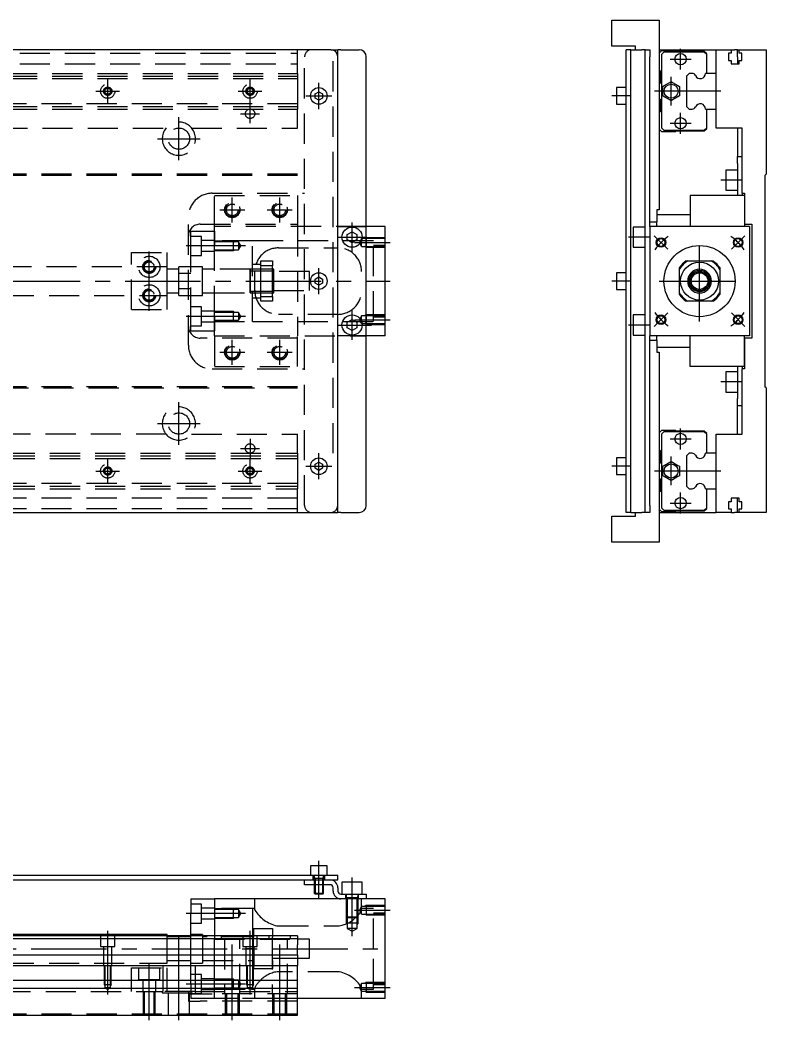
# Model space of a CAD drawing. Extents: x -94 to 657, y -24 to 421.
# Drawn here: x 343 to 657.5, y -2 to 419.3 of the extents above; entities that cross this region are included whole.
import ezdxf

# ---------------------------------------------------------------- set-up
doc = ezdxf.new("R2010")
doc.units = 0
doc.linetypes.add('CENTER', pattern=[50.8, 31.75, -6.35, 6.35, -6.35])
doc.linetypes.add('DASHED', pattern=[19.05, 12.7, -6.35])
doc.layers.get('0').update_dxf_attribs({"linetype": 'CONTINUOUS'})
doc.layers.add('CENTER', color=1, linetype='CENTER')

msp = doc.modelspace()

# ---------------------------------------------------------------- linework, layer by layer
at = {"color": 7, "linetype": 'CONTINUOUS'}
for p, q in [((592.48, 408.29), (592.48, 419.29)), ((592.48, 419.29), (612.48, 419.29)), ((612.48, 419.29), (612.48, 339.29)), ((474, 406.79), (-14, 406.79)), ((474, 406.79), (477, 406.79)), ((478.33, 406.79), (477, 406.79)), ((477, 403.79), (477, 406.79)), ((478.33, 406.79), (486, 406.79)), ((602.48, 408.29), (592.48, 408.29)), ((598.48, 403.79), (598.48, 406.79)), ((600.48, 406.79), (598.48, 406.79)), ((598.48, 214.79), (598.48, 405.79)), ((600.48, 406.79), (603.81, 406.79)), ((600.48, 403.79), (600.48, 406.79)), ((602.48, 406.79), (602.48, 408.29)), ((603.81, 406.79), (605.15, 406.79)), ((606.48, 406.79), (605.15, 406.79)), ((606.48, 406.79), (608.48, 406.79)), ((606.48, 403.79), (606.48, 406.79)), ((608.48, 406.79), (608.48, 403.79)), ((612.48, 406.79), (636.48, 406.79)), ((613.47, 406.29), (612.48, 405.3)), ((619.48, 406.29), (613.47, 406.29)), ((614.47, 405.74), (613.48, 404.75)), ((613.48, 404.75), (613.48, 373.83)), ((631.48, 405.74), (614.47, 405.74)), ((619.48, 406.04), (619.48, 406.29)), ((631.48, 406.04), (619.48, 406.04)), ((632.48, 405.05), (631.48, 406.04)), ((632.48, 404.75), (631.48, 405.74)), ((632.48, 404.75), (632.48, 405.05)), ((632.48, 396.79), (632.48, 404.75)), ((636.48, 396.79), (636.48, 406.79)), ((636.48, 406.79), (642.78, 406.79)), ((641.63, 405.29), (641.63, 402.29)), ((642.78, 405.29), (641.63, 405.29)), ((642.78, 406.79), (644.15, 406.79)), ((642.78, 406.79), (642.78, 405.29)), ((645.48, 406.79), (644.15, 406.79)), ((645.48, 403.79), (645.48, 406.79)), ((645.48, 406.79), (646.18, 406.79)), ((646.18, 406.79), (657.48, 406.79)), ((646.18, 405.29), (646.18, 406.79)), ((647.33, 405.29), (646.18, 405.29)), ((647.33, 402.29), (647.33, 405.29)), ((657.48, 406.79), (657.48, 354.29)), ((477, 214.79), (477, 403.79)), ((489, 214.79), (489, 403.79)), ((600.48, 214.79), (600.48, 403.79)), ((606.48, 214.79), (606.48, 403.79)), ((608.48, 332.29), (608.48, 403.79)), ((641.63, 402.29), (642.78, 402.29)), ((642.78, 402.29), (642.78, 400.79)), ((642.78, 400.79), (646.18, 400.79)), ((645.48, 403.79), (645.48, 400.79)), ((646.18, 402.29), (647.33, 402.29)), ((646.18, 400.79), (646.18, 402.29)), ((612.48, 398.29), (612.98, 397.79)), ((612.98, 397.79), (612.98, 392.79)), ((625.1, 396.79), (623.98, 395.67)), ((626.39, 396.79), (625.1, 396.79)), ((636.48, 396.79), (631.97, 396.79)), ((636.48, 381.79), (636.48, 396.79)), ((636.48, 381.79), (636.48, 396.79)), ((612.98, 392.79), (612.48, 392.29)), ((614.58, 391.65), (616.89, 392.99)), ((616.89, 392.99), (617.48, 393.33)), ((617.48, 393.33), (618.07, 392.99)), ((618.07, 392.99), (620.38, 391.65)), ((623.98, 395.67), (623.98, 382.92)), ((467.5, 388.16), (469, 389.03)), ((467.5, 386.43), (467.5, 388.16)), ((469, 389.03), (470.5, 388.16)), ((470.5, 388.16), (470.5, 386.43)), ((598.48, 390.79), (594.48, 390.79)), ((594.48, 390.79), (594.48, 387.29)), ((613.98, 391.31), (614.58, 391.65)), ((613.98, 390.63), (613.98, 391.31)), ((613.98, 387.96), (613.98, 390.63)), ((613.98, 387.28), (613.98, 387.96)), ((620.38, 391.65), (620.97, 391.31)), ((620.97, 391.31), (620.97, 390.63)), ((620.97, 390.63), (620.97, 387.96)), ((620.97, 387.96), (620.97, 387.28)), ((469, 385.56), (467.5, 386.43)), ((470.5, 386.43), (469, 385.56)), ((594.48, 387.29), (594.48, 383.79)), ((594.48, 383.79), (598.48, 383.79)), ((612.48, 386.29), (612.98, 385.79)), ((612.98, 385.79), (612.98, 380.79)), ((614.58, 386.93), (613.98, 387.28)), ((616.89, 385.6), (614.58, 386.93)), ((617.48, 385.26), (616.89, 385.6)), ((618.07, 385.6), (617.48, 385.26)), ((620.38, 386.93), (618.07, 385.6)), ((620.97, 387.28), (620.38, 386.93)), ((612.98, 380.79), (612.48, 380.29)), ((623.98, 382.92), (625.1, 381.79)), ((625.1, 381.79), (626.39, 381.79)), ((631.97, 381.79), (636.48, 381.79)), ((632.48, 373.84), (632.48, 381.79)), ((636.48, 373.79), (636.48, 381.79)), ((612.48, 373.28), (613.47, 372.29)), ((613.47, 372.29), (619.48, 372.29)), ((613.48, 373.83), (614.47, 372.84)), ((614.47, 372.84), (631.48, 372.84)), ((619.48, 372.54), (631.48, 372.54)), ((619.48, 372.29), (619.48, 372.54)), ((631.48, 372.84), (632.48, 373.84)), ((631.48, 372.54), (632.48, 373.54)), ((632.48, 373.54), (632.48, 373.84)), ((647.48, 373.79), (636.48, 373.79)), ((645.48, 373.79), (645.48, 361.79)), ((647.48, 346.29), (647.48, 373.79)), ((645.48, 358.79), (645.48, 361.79)), ((645.48, 361.79), (647.48, 361.79)), ((645.48, 358.79), (645.48, 345.29)), ((645.48, 356.04), (640.48, 356.04)), ((640.48, 356.04), (640.48, 351.79)), ((656.98, 353.79), (657.48, 354.29)), ((640.48, 351.79), (640.48, 347.54)), ((656.98, 353.79), (656.98, 264.79)), ((640.48, 347.54), (645.48, 347.54)), ((647.48, 346.29), (647.48, 345.29)), ((647.48, 346.29), (648.48, 346.29)), ((648.48, 346.29), (648.48, 345.29)), ((625.48, 345.29), (625.48, 332.29)), ((648.48, 345.29), (625.48, 345.29)), ((648.48, 345.29), (648.48, 333.29)), ((648.48, 345.29), (648.48, 333.29)), ((611.48, 339.29), (611.48, 334.29)), ((612.48, 339.29), (611.48, 339.29)), ((611.48, 337.29), (625.48, 337.29)), ((608.48, 334.29), (611.48, 334.29)), ((611.48, 332.29), (611.48, 334.29)), ((648.48, 333.29), (651.48, 333.29)), ((648.48, 333.29), (648.48, 332.29)), ((651.48, 333.29), (651.48, 285.29)), ((481, 328.95), (483, 330.1)), ((481, 326.64), (481, 328.95)), ((483, 330.1), (485, 328.95)), ((485, 328.95), (485, 326.64)), ((497, 332.29), (489, 332.29)), ((497, 286.29), (497, 332.29)), ((606.48, 332.04), (601.48, 332.04)), ((601.48, 332.04), (601.48, 327.79)), ((650.48, 332.29), (608.48, 332.29)), ((608.48, 332.29), (608.48, 286.29)), ((650.48, 332.29), (650.48, 286.29)), ((483, 325.48), (481, 326.64)), ((485, 326.64), (483, 325.48)), ((601.48, 327.79), (601.48, 323.54)), ((601.48, 323.54), (606.48, 323.54)), ((623.81, 317.79), (624.57, 317.79)), ((624.57, 317.79), (634.39, 317.79)), ((634.39, 317.79), (635.15, 317.79)), ((598.48, 312.79), (594.48, 312.79)), ((594.48, 312.79), (594.48, 309.29)), ((620.98, 314.21), (620.98, 314.96)), ((620.98, 304.38), (620.98, 314.21)), ((637.98, 314.96), (637.98, 314.21)), ((637.98, 314.21), (637.98, 304.38)), ((467.5, 310.16), (469, 311.03)), ((467.5, 308.43), (467.5, 310.16)), ((469, 307.56), (467.5, 308.43)), ((469, 311.03), (470.5, 310.16)), ((470.5, 308.43), (469, 307.56)), ((470.5, 310.16), (470.5, 308.43)), ((594.48, 309.29), (594.48, 305.79)), ((594.48, 305.79), (598.48, 305.79)), ((620.98, 303.62), (620.98, 304.38)), ((637.98, 304.38), (637.98, 303.62)), ((624.57, 300.79), (623.81, 300.79)), ((634.39, 300.79), (624.57, 300.79)), ((635.15, 300.79), (634.39, 300.79)), ((606.48, 295.04), (601.48, 295.04)), ((601.48, 295.04), (601.48, 290.79)), ((481, 291.95), (483, 293.1)), ((481, 289.64), (481, 291.95)), ((483, 293.1), (485, 291.95)), ((485, 291.95), (485, 289.64)), ((601.48, 290.79), (601.48, 286.54)), ((483, 288.48), (481, 289.64)), ((485, 289.64), (483, 288.48)), ((601.48, 286.54), (606.48, 286.54)), ((497, 286.29), (489, 286.29)), ((608.48, 214.79), (608.48, 286.29)), ((650.48, 286.29), (608.48, 286.29)), ((611.48, 284.29), (608.48, 284.29)), ((611.48, 284.29), (611.48, 286.29)), ((611.48, 284.29), (611.48, 279.29)), ((625.48, 273.29), (625.48, 286.29)), ((648.48, 285.29), (648.48, 286.29)), ((648.48, 285.29), (648.48, 273.29)), ((648.48, 273.29), (648.48, 285.29)), ((651.48, 285.29), (648.48, 285.29)), ((625.48, 281.29), (611.48, 281.29)), ((611.48, 279.29), (612.48, 279.29)), ((612.48, 279.29), (612.48, 199.29)), ((648.48, 273.29), (625.48, 273.29)), ((645.48, 271.04), (640.48, 271.04)), ((640.48, 271.04), (640.48, 266.79)), ((645.48, 273.29), (645.48, 259.79)), ((647.48, 273.29), (647.48, 272.29)), ((647.48, 244.79), (647.48, 272.29)), ((648.48, 272.29), (647.48, 272.29)), ((648.48, 273.29), (648.48, 272.29)), ((640.48, 266.79), (640.48, 262.54)), ((640.48, 262.54), (645.48, 262.54)), ((657.48, 264.29), (656.98, 264.79)), ((657.48, 264.29), (657.48, 211.79)), ((645.48, 256.79), (645.48, 259.79)), ((645.48, 244.79), (645.48, 256.79)), ((647.48, 256.79), (645.48, 256.79)), ((613.47, 246.29), (612.48, 245.3)), ((619.48, 246.29), (613.47, 246.29)), ((614.47, 245.74), (613.48, 244.75)), ((613.48, 244.75), (613.48, 213.83)), ((631.48, 245.74), (614.47, 245.74)), ((619.48, 246.04), (619.48, 246.29)), ((631.48, 246.04), (619.48, 246.04)), ((632.48, 245.05), (631.48, 246.04)), ((632.48, 244.75), (631.48, 245.74)), ((632.48, 244.75), (632.48, 245.05)), ((632.48, 236.79), (632.48, 244.75)), ((636.48, 236.79), (636.48, 244.79)), ((636.48, 244.79), (647.48, 244.79)), ((612.48, 238.29), (612.98, 237.79)), ((612.98, 237.79), (612.98, 232.79)), ((625.1, 236.79), (623.98, 235.67)), ((626.39, 236.79), (625.1, 236.79)), ((636.48, 236.79), (631.97, 236.79)), ((636.48, 221.79), (636.48, 236.79)), ((636.48, 221.79), (636.48, 236.79)), ((467.5, 232.16), (469, 233.03)), ((467.5, 230.43), (467.5, 232.16)), ((469, 233.03), (470.5, 232.16)), ((470.5, 232.16), (470.5, 230.43)), ((598.48, 234.79), (594.48, 234.79)), ((594.48, 234.79), (594.48, 231.29)), ((612.98, 232.79), (612.48, 232.29)), ((614.58, 231.65), (616.89, 232.99)), ((616.89, 232.99), (617.48, 233.33)), ((617.48, 233.33), (618.07, 232.99)), ((618.07, 232.99), (620.38, 231.65)), ((623.98, 235.67), (623.98, 222.92)), ((469, 229.56), (467.5, 230.43)), ((470.5, 230.43), (469, 229.56)), ((594.48, 231.29), (594.48, 227.79)), ((594.48, 227.79), (598.48, 227.79)), ((613.98, 231.31), (614.58, 231.65)), ((613.98, 230.63), (613.98, 231.31)), ((613.98, 227.96), (613.98, 230.63)), ((613.98, 227.28), (613.98, 227.96)), ((620.38, 231.65), (620.97, 231.31)), ((620.97, 231.31), (620.97, 230.63)), ((620.97, 230.63), (620.97, 227.96)), ((620.97, 227.96), (620.97, 227.28)), ((612.48, 226.29), (612.98, 225.79)), ((612.98, 225.79), (612.98, 220.79)), ((614.58, 226.93), (613.98, 227.28)), ((616.89, 225.6), (614.58, 226.93)), ((617.48, 225.26), (616.89, 225.6)), ((618.07, 225.6), (617.48, 225.26)), ((620.38, 226.93), (618.07, 225.6)), ((620.97, 227.28), (620.38, 226.93)), ((612.98, 220.79), (612.48, 220.29)), ((623.98, 222.92), (625.1, 221.79)), ((625.1, 221.79), (626.39, 221.79)), ((631.97, 221.79), (636.48, 221.79)), ((632.48, 213.84), (632.48, 221.79)), ((636.48, 211.79), (636.48, 221.79)), ((641.63, 216.29), (641.63, 213.29)), ((642.78, 216.29), (641.63, 216.29)), ((646.18, 217.79), (642.78, 217.79)), ((642.78, 217.79), (642.78, 216.29)), ((645.48, 214.79), (645.48, 217.79)), ((646.18, 216.29), (646.18, 217.79)), ((647.33, 216.29), (646.18, 216.29)), ((647.33, 213.29), (647.33, 216.29)), ((-14, 211.79), (474, 211.79)), ((474, 211.79), (477, 211.79)), ((477, 211.79), (477, 214.79)), ((478.33, 211.79), (477, 211.79)), ((478.33, 211.79), (486, 211.79)), ((598.48, 211.79), (598.48, 214.79)), ((600.48, 211.79), (598.48, 211.79)), ((600.48, 211.79), (600.48, 214.79)), ((600.48, 211.79), (603.81, 211.79)), ((602.48, 210.29), (602.48, 211.79)), ((603.81, 211.79), (605.15, 211.79)), ((606.48, 211.79), (605.15, 211.79)), ((606.48, 211.79), (606.48, 214.79)), ((608.48, 211.79), (606.48, 211.79)), ((608.48, 214.79), (608.48, 211.79)), ((612.48, 213.28), (613.47, 212.29)), ((612.48, 211.79), (636.48, 211.79)), ((613.47, 212.29), (619.48, 212.29)), ((613.48, 213.83), (614.47, 212.84)), ((614.47, 212.84), (631.48, 212.84)), ((619.48, 212.54), (631.48, 212.54)), ((619.48, 212.29), (619.48, 212.54)), ((631.48, 212.84), (632.48, 213.84)), ((631.48, 212.54), (632.48, 213.54)), ((632.48, 213.54), (632.48, 213.84)), ((642.78, 211.79), (636.48, 211.79)), ((641.63, 213.29), (642.78, 213.29)), ((642.78, 213.29), (642.78, 211.79)), ((642.78, 211.79), (644.15, 211.79)), ((645.48, 211.79), (644.15, 211.79)), ((645.48, 211.79), (645.48, 214.79)), ((646.18, 211.79), (645.48, 211.79)), ((646.18, 213.29), (647.33, 213.29)), ((646.18, 211.79), (646.18, 213.29)), ((657.48, 211.79), (646.18, 211.79)), ((592.48, 210.29), (602.48, 210.29)), ((592.48, 199.29), (592.48, 210.29)), ((612.48, 199.29), (592.48, 199.29)), ((330, 59), (474, 59)), ((465.5, 63), (465.5, 59)), ((472.5, 63), (465.5, 63)), ((472.5, 59), (472.5, 63)), ((474, 59), (477, 59)), ((477, 57), (477, 59)), ((330, 57), (466, 57)), ((463, 55), (463, 57)), ((466, 55), (463, 55)), ((466, 57), (473.67, 57)), ((466, 57), (473.67, 57)), ((473.67, 55), (466, 55)), ((467, 55), (467, 51.38)), ((471, 51.38), (471, 55)), ((473.67, 57), (474, 57)), ((474, 57), (477, 57)), ((487.25, 56), (478.75, 56)), ((478.75, 56), (478.75, 51)), ((487.25, 51), (487.25, 56)), ((467, 51.38), (471, 51.38)), ((467.38, 51), (467, 51.38)), ((470.62, 51), (467.38, 51)), ((470.62, 51), (471, 51.38)), ((475, 52.33), (475, 53.67)), ((477, 53.67), (477, 52.33)), ((478.33, 51), (486, 51)), ((486, 51), (489, 51)), ((489, 51), (489, 49)), ((415, 49), (415.34, 49)), ((415, 49), (415, 42.75)), ((415.34, 49), (424.66, 49)), ((424.66, 49), (425, 49)), ((425, 49), (425, 33.5)), ((478.33, 49), (425, 49)), ((486, 49), (478.33, 49)), ((489, 49), (486, 49)), ((497, 49), (489, 49)), ((497, 7), (497, 49)), ((415, 33.5), (415, 42.75)), ((405, 34), (323.5, 34)), ((405, 33.5), (405, 34)), ((460, 33.5), (323.5, 33.5)), ((323.5, 32.38), (460, 32.38)), ((460, 33.5), (460, 32.38)), ((460, 32.38), (460, 31.09)), ((460, 31.09), (460, 29.72)), ((460, 25.5), (460, 29.72)), ((323.5, 25.5), (460, 25.5)), ((460, 25.5), (460, 21)), ((0, 21), (460, 21)), ((460, 14.7), (460, 21)), ((460, 14.7), (0, 14.7)), ((460, 11.3), (460, 14.7)), ((460, 11.3), (0, 11.3)), ((460, 0), (460, 11.3)), ((497, 7), (460, 7)), ((0, 0), (460, 0))]:
    msp.add_line(p, q, dxfattribs=at)
at = {"color": 3, "linetype": 'DASHED'}
for p, q in [((0, 405.29), (460, 405.29)), ((460, 396.79), (460, 406.79)), ((475, 236.79), (475, 406.79)), ((0, 400.79), (460, 400.79)), ((463, 214.79), (463, 403.79)), ((299.5, 396.79), (460, 396.79)), ((460, 396.79), (460, 395.67)), ((299.5, 395.67), (460, 395.67)), ((299.5, 394.59), (460, 394.59)), ((460, 395.67), (460, 382.92)), ((460, 383.99), (299.5, 383.99)), ((299.5, 382.92), (460, 382.92)), ((299.5, 381.79), (460, 381.79)), ((460, 382.92), (460, 381.79)), ((460, 373.79), (460, 381.79)), ((295.36, 373.79), (404.64, 373.79)), ((415.36, 373.79), (460, 373.79)), ((460, 354.29), (10, 354.29)), ((460, 353.79), (10.64, 353.79)), ((424, 346.29), (463, 346.29)), ((425, 332.29), (425, 345.29)), ((425, 345.29), (463, 345.29)), ((460, 345.29), (460, 332.29)), ((414, 282.29), (414, 336.29)), ((419, 333.29), (460, 333.29)), ((415, 324.62), (415, 330.29)), ((415, 330.29), (425, 330.29)), ((425, 324.04), (425, 332.29)), ((489, 332.29), (425, 332.29)), ((425, 330.29), (425, 324.04)), ((460, 332.29), (460, 286.29)), ((477, 332.29), (489, 332.29)), ((419.5, 328.14), (415, 328.14)), ((415, 293.96), (415, 324.62)), ((419.5, 320.14), (419.5, 328.14)), ((425, 326.39), (419.5, 326.39)), ((441, 326.29), (425, 326.29)), ((431.15, 326.14), (425, 326.14)), ((431.15, 326.14), (425, 326.14)), ((431.5, 325.79), (425, 325.79)), ((433, 326.14), (431.15, 326.14)), ((433, 325.79), (431.5, 325.79)), ((433, 326.14), (433.61, 325.79)), ((433, 322.14), (433, 326.14)), ((435.1, 325.79), (433, 325.79)), ((435.1, 325.79), (435.1, 324.14)), ((436.05, 324.14), (435.1, 325.79)), ((441, 292.29), (441, 326.29)), ((492, 326.29), (441, 326.29)), ((487, 327.18), (486.06, 325.56)), ((487, 323.94), (486.06, 325.56)), ((487, 323.94), (487, 327.18)), ((489, 327.18), (487, 327.18)), ((489, 327.56), (488.34, 327.18)), ((489, 327.56), (489, 323.56)), ((489, 327.56), (489, 323.56)), ((497, 327.56), (489, 327.56)), ((497, 327.18), (489, 327.18)), ((492, 292.29), (492, 326.29)), ((390, 297.29), (390, 321.29)), ((390, 321.29), (405, 321.29)), ((405, 315.29), (405, 321.29)), ((419.5, 321.89), (425, 321.89)), ((425, 294.55), (425, 324.04)), ((425, 294.55), (425, 324.04)), ((425, 322.49), (431.5, 322.49)), ((425, 322.14), (431.15, 322.14)), ((425, 322.14), (431.15, 322.14)), ((431.15, 322.14), (433, 322.14)), ((431.5, 322.49), (433, 322.49)), ((433, 322.14), (433.61, 322.49)), ((433, 322.49), (435.1, 322.49)), ((435.1, 324.14), (435.1, 322.49)), ((435.1, 322.49), (436.05, 324.14)), ((452, 323.29), (477, 323.29)), ((487, 323.94), (489, 323.94)), ((489, 323.56), (488.34, 323.94)), ((489, 323.94), (497, 323.94)), ((489, 323.56), (497, 323.56)), ((497, 324.29), (492, 324.29)), ((415, 320.14), (419.5, 320.14)), ((442.46, 316.29), (441, 316.29)), ((444.5, 316.29), (442.46, 316.29)), ((444.5, 317.79), (449.5, 317.79)), ((444.5, 315.79), (444.5, 317.79)), ((449.5, 317.79), (449.5, 315.79)), ((405, 315.29), (216, 315.29)), ((405, 309.29), (405, 315.29)), ((410, 314.29), (405, 314.29)), ((410, 312.61), (410, 315.29)), ((420, 315.29), (410, 315.29)), ((410, 309.29), (410, 312.61)), ((410, 312.61), (415, 312.61)), ((420, 309.29), (420, 315.29)), ((425, 314.29), (420, 314.29)), ((440, 314.29), (425, 314.29)), ((441, 314.29), (439.99, 314.29)), ((440, 313.54), (440, 314.29)), ((440, 313.73), (440, 314.29)), ((440, 314.29), (440, 313.73)), ((440, 304.29), (440, 314.29)), ((440, 313.73), (440, 304.86)), ((441, 313.54), (440, 313.54)), ((440, 313.54), (440, 305.04)), ((442.05, 314.29), (441, 314.29)), ((442, 313.54), (441, 313.54)), ((444.5, 313.54), (442, 313.54)), ((442, 305.29), (442, 313.29)), ((444.5, 314.29), (442.05, 314.29)), ((449.5, 315.79), (444.5, 315.79)), ((444.5, 302.79), (444.5, 315.79)), ((449.5, 314.29), (444.5, 314.29)), ((449.5, 313.54), (444.5, 313.54)), ((449.5, 302.79), (449.5, 315.79)), ((450, 314.29), (449.5, 314.29)), ((450, 313.54), (449.5, 313.54)), ((450, 309.29), (450, 314.29)), ((465, 313.29), (450, 313.29)), ((465, 309.29), (465, 313.29)), ((405, 303.29), (405, 309.29)), ((410, 305.98), (410, 309.29)), ((420, 303.29), (420, 309.29)), ((450, 304.29), (450, 309.29)), ((465, 305.29), (465, 309.29)), ((405, 304.29), (410, 304.29)), ((410, 303.29), (410, 305.98)), ((415, 305.98), (410, 305.98)), ((420, 304.29), (425, 304.29)), ((425, 304.29), (440, 304.29)), ((439.99, 304.29), (441, 304.29)), ((440, 304.29), (440, 305.04)), ((440, 305.04), (441, 305.04)), ((440, 304.29), (440, 304.86)), ((440, 304.86), (440, 304.29)), ((441, 305.04), (442, 305.04)), ((441, 304.29), (442.05, 304.29)), ((442, 305.04), (444.5, 305.04)), ((442.05, 304.29), (444.5, 304.29)), ((444.5, 305.04), (449.5, 305.04)), ((444.5, 304.29), (449.5, 304.29)), ((449.5, 305.04), (450, 305.04)), ((449.5, 304.29), (450, 304.29)), ((450, 305.29), (465, 305.29)), ((260, 303.29), (405, 303.29)), ((405, 297.29), (405, 303.29)), ((410, 303.29), (420, 303.29)), ((441, 302.29), (442.46, 302.29)), ((442.46, 302.29), (444.5, 302.29)), ((444.5, 302.79), (449.5, 302.79)), ((444.5, 300.79), (444.5, 302.79)), ((449.5, 300.79), (444.5, 300.79)), ((449.5, 302.79), (449.5, 300.79)), ((390, 297.29), (405, 297.29)), ((419.5, 298.44), (415, 298.44)), ((419.5, 290.44), (419.5, 298.44)), ((425, 296.69), (419.5, 296.69)), ((429.5, 296.44), (425, 296.44)), ((429.5, 296.44), (425, 296.44)), ((430, 296.09), (425, 296.09)), ((430, 296.44), (429.5, 296.44)), ((430, 296.44), (429.5, 296.44)), ((431.15, 296.44), (430, 296.44)), ((431.15, 296.44), (430, 296.44)), ((431.5, 296.09), (430, 296.09)), ((433, 296.44), (431.15, 296.44)), ((433, 296.09), (431.5, 296.09)), ((433, 296.44), (433.61, 296.09)), ((433, 292.44), (433, 296.44)), ((435.1, 296.09), (433, 296.09)), ((435.1, 296.09), (435.1, 294.44)), ((436.05, 294.44), (435.1, 296.09)), ((477, 295.29), (452, 295.29)), ((489, 295.03), (488.34, 294.65)), ((489, 295.03), (489, 291.03)), ((489, 295.03), (489, 291.03)), ((497, 295.03), (489, 295.03)), ((415, 288.29), (415, 293.96)), ((419.5, 292.19), (425, 292.19)), ((425, 294.55), (425, 288.29)), ((425, 286.29), (425, 294.55)), ((425, 292.79), (429.5, 292.79)), ((425, 292.44), (429.5, 292.44)), ((425, 292.44), (429.5, 292.44)), ((425, 292.29), (441, 292.29)), ((429.5, 292.79), (430, 292.79)), ((429.5, 292.44), (430, 292.44)), ((430, 292.79), (431.5, 292.79)), ((430, 292.44), (431.15, 292.44)), ((430, 292.44), (431.15, 292.44)), ((431.15, 292.44), (433, 292.44)), ((431.5, 292.79), (433, 292.79)), ((433, 292.44), (433.61, 292.79)), ((433, 292.79), (435.1, 292.79)), ((435.1, 294.44), (435.1, 292.79)), ((435.1, 292.79), (436.05, 294.44)), ((441, 292.29), (492, 292.29)), ((487, 294.65), (486.06, 293.03)), ((487, 291.41), (486.06, 293.03)), ((487, 291.41), (487, 294.65)), ((489, 294.65), (487, 294.65)), ((487, 291.41), (489, 291.41)), ((489, 291.03), (488.34, 291.41)), ((497, 294.65), (489, 294.65)), ((489, 291.41), (497, 291.41)), ((489, 291.03), (497, 291.03)), ((492, 294.29), (497, 294.29)), ((415, 290.44), (419.5, 290.44)), ((415, 288.29), (425, 288.29)), ((460, 285.29), (419, 285.29)), ((425, 286.29), (425, 273.29)), ((425, 286.29), (489, 286.29)), ((460, 273.29), (460, 286.29)), ((489, 286.29), (477, 286.29)), ((424, 272.29), (463, 272.29)), ((425, 273.29), (463, 273.29)), ((10, 264.29), (460, 264.29)), ((460, 264.79), (10.64, 264.79)), ((404.64, 244.79), (295.36, 244.79)), ((415.36, 244.79), (460, 244.79)), ((460, 236.79), (460, 244.79)), ((298.5, 236.79), (460, 236.79)), ((460, 236.79), (460, 235.67)), ((298.5, 235.67), (460, 235.67)), ((298.5, 234.59), (460, 234.59)), ((460, 235.67), (460, 222.92)), ((460, 223.99), (298.5, 223.99)), ((298.5, 222.92), (460, 222.92)), ((298.5, 221.79), (460, 221.79)), ((460, 222.92), (460, 221.79)), ((460, 211.79), (460, 221.79)), ((460, 217.79), (0, 217.79)), ((460, 213.29), (0, 213.29)), ((466.5, 59), (466.5, 57)), ((467, 59), (467, 57.6)), ((471, 57.6), (471, 59)), ((471.5, 57), (471.5, 59)), ((467.38, 57.6), (467, 58.26)), ((471, 57.6), (467, 57.6)), ((471, 57.6), (467, 57.6)), ((469, 57.6), (467, 57.6)), ((467, 57.6), (467, 57.6)), ((467, 57.6), (467, 57)), ((467, 57.6), (467, 57.59)), ((467, 57), (467, 55)), ((467, 57), (467, 55)), ((467.38, 57.6), (467.38, 57)), ((467.38, 57), (467.38, 55)), ((470.62, 57.6), (471, 58.26)), ((470.62, 57), (470.62, 57.6)), ((470.62, 55), (470.62, 57)), ((471, 57), (471, 57.6)), ((471, 57.6), (471, 57.6)), ((471, 57.59), (471, 57.6)), ((471, 55), (471, 57)), ((471, 55), (471, 57)), ((480.25, 51), (480.25, 49)), ((480.5, 51), (480.5, 49.4)), ((485.5, 49.4), (485.5, 51)), ((485.75, 49), (485.75, 51)), ((419.5, 46.85), (415, 46.85)), ((419.5, 38.85), (419.5, 46.85)), ((442, 44.52), (442, 49)), ((480.9, 49.4), (480.5, 50.09)), ((483, 49.4), (480.5, 49.4)), ((485.5, 49.4), (480.5, 49.4)), ((485.5, 49.4), (480.5, 49.4)), ((480.5, 49.4), (480.5, 49)), ((480.5, 49.4), (480.5, 49.4)), ((480.5, 49.4), (480.5, 49.39)), ((480.5, 49), (480.5, 39)), ((480.9, 49.4), (480.9, 49)), ((480.9, 49), (480.9, 41)), ((485.1, 49.4), (485.5, 50.09)), ((485.1, 49), (485.1, 49.4)), ((485.1, 41), (485.1, 49)), ((485.5, 49.4), (485.5, 49.4)), ((485.5, 49), (485.5, 49.4)), ((485.5, 49.39), (485.5, 49.4)), ((485.5, 41.4), (485.5, 49)), ((487, 45.88), (487, 49)), ((425, 45.1), (419.5, 45.1)), ((425.3, 45), (425, 45)), ((431.15, 44.85), (425, 44.85)), ((431.15, 44.85), (425, 44.85)), ((431.5, 44.5), (425, 44.5)), ((440.66, 45), (425.3, 45)), ((440.66, 45), (425.3, 45)), ((433, 44.85), (431.15, 44.85)), ((433, 44.5), (431.5, 44.5)), ((433, 40.85), (433, 44.85)), ((433, 44.85), (433.61, 44.5)), ((435.1, 44.5), (433, 44.5)), ((435.1, 44.5), (435.1, 42.85)), ((436.05, 42.85), (435.1, 44.5)), ((435.1, 42.85), (435.1, 41.2)), ((435.1, 41.2), (436.05, 42.85)), ((442, 45), (440.66, 45)), ((441, 45), (441, 33.5)), ((442, 44.52), (442.01, 44.42)), ((442.01, 44.42), (442.03, 44.3)), ((487, 45.88), (486.06, 44.26)), ((487, 42.64), (486.06, 44.26)), ((486.99, 44.41), (487, 44.52)), ((487, 42.64), (487, 45.88)), ((489, 45.88), (487, 45.88)), ((492, 45), (487, 45)), ((487, 42.64), (489, 42.64)), ((489, 46.26), (488.34, 45.88)), ((489, 42.26), (488.34, 42.64)), ((489, 46.26), (489, 42.26)), ((497, 46.26), (489, 46.26)), ((497, 45.88), (489, 45.88)), ((489, 42.64), (497, 42.64)), ((489, 42.26), (497, 42.26)), ((492, 28), (492, 45)), ((497, 43), (492, 43)), ((415, 38.85), (419.5, 38.85)), ((419.5, 40.6), (425, 40.6)), ((425, 41.2), (431.5, 41.2)), ((425, 40.85), (431.15, 40.85)), ((425, 40.85), (431.15, 40.85)), ((431.15, 40.85), (433, 40.85)), ((431.5, 41.2), (433, 41.2)), ((433, 41.2), (435.1, 41.2)), ((433, 40.85), (433.61, 41.2)), ((480.5, 41.4), (485.5, 41.4)), ((480.5, 41.4), (480.9, 41)), ((480.5, 39), (485.5, 39)), ((480.5, 39), (480.9, 38.31)), ((485.1, 41), (480.9, 41)), ((480.9, 41), (480.9, 39)), ((480.9, 39), (480.9, 36.57)), ((485.1, 41), (485.5, 41.4)), ((485.1, 39), (485.1, 41)), ((485.5, 39), (485.1, 38.31)), ((485.1, 36.57), (485.1, 39)), ((485.5, 39), (485.5, 41.4)), ((420, 34), (415, 34)), ((420, 34), (420, 22)), ((441.5, 35), (441, 35)), ((441.5, 36.5), (441.9, 36.5)), ((441.5, 36.5), (441.5, 33.5)), ((441.9, 36.5), (449.5, 36.5)), ((448.1, 36.5), (448.5, 36.5)), ((449.5, 36.5), (449.5, 33.5)), ((451.24, 37.69), (451.49, 37.66)), ((451.49, 37.66), (451.75, 37.65)), ((451.75, 37.65), (452, 37.64)), ((452, 37.64), (477, 37.64)), ((480.9, 36.57), (483, 35.36)), ((483, 36.57), (480.9, 36.57)), ((483, 35.36), (485.1, 36.57)), ((485.1, 36.57), (483, 36.57)), ((377, 33.5), (377, 29)), ((383, 29), (383, 33.5)), ((405, 22), (405, 33.5)), ((410, 33), (405, 33)), ((415, 33), (410, 33)), ((410, 23), (410, 33)), ((415, 21), (415, 33.5)), ((420.2, 33), (420.15, 33)), ((441, 33), (420.2, 33)), ((425, 33.5), (425, 32)), ((425, 21), (425, 32)), ((425, 32), (460, 32)), ((428, 32), (428, 33.5)), ((429.25, 32), (429.25, 9)), ((435.75, 9), (435.75, 32)), ((437, 33.5), (437, 29)), ((441, 33.5), (441, 32)), ((441, 32), (441, 11)), ((441.5, 33.5), (441.5, 32.91)), ((441.5, 32), (441.5, 32.91)), ((441.5, 23.09), (441.5, 32)), ((443, 29), (443, 33.5)), ((448, 32), (448, 33.5)), ((449.25, 32), (449.25, 9)), ((449.5, 33.5), (449.5, 32.91)), ((449.5, 32), (449.5, 32.91)), ((449.5, 23.09), (449.5, 32)), ((455.75, 9), (455.75, 32)), ((455.75, 9), (455.75, 32)), ((457, 32), (457, 33.5)), ((465, 32), (460, 32)), ((465, 24), (465, 32)), ((377, 29), (383, 29)), ((378.25, 29), (378.25, 21)), ((381.75, 21), (381.75, 29)), ((437, 29), (443, 29)), ((438.25, 29), (438.25, 21)), ((440, 28), (438.5, 28)), ((438.62, 28), (438.5, 28)), ((438.5, 28), (438.5, 28)), ((438.5, 28), (438.5, 28)), ((440, 28), (438.62, 28)), ((441.5, 28), (440, 28)), ((441.38, 28), (440, 28)), ((441.5, 28), (441.38, 28)), ((441.5, 28), (441.5, 28)), ((441.5, 28), (441.5, 28)), ((441.75, 21), (441.75, 29)), ((492, 11), (492, 28)), ((260, 22), (405, 22)), ((405, 23), (410, 23)), ((410, 23), (415, 23)), ((415, 22), (420, 22)), ((420.15, 23), (420.2, 23)), ((420.2, 23), (441, 23)), ((441.5, 23.09), (441.5, 19.5)), ((449.5, 24), (460, 24)), ((449.5, 23.09), (449.5, 19.5)), ((460, 24), (465, 24)), ((378.5, 21), (378.5, 15.25)), ((378.5, 21), (378.5, 15.25)), ((378.77, 21), (378.77, 15)), ((381.23, 15), (381.23, 21)), ((381.5, 15.25), (381.5, 21)), ((381.5, 15.25), (381.5, 21)), ((390, 14.7), (390, 20)), ((390, 20), (405, 20)), ((393, 20), (393, 15)), ((402, 15), (402, 20)), ((403.29, 21), (403.29, 10)), ((405, 14.7), (405, 20)), ((415, 13.25), (415, 21)), ((419.5, 17.15), (415, 17.15)), ((417, 9.5), (417, 21)), ((419.5, 9.15), (419.5, 17.15)), ((425, 14.7), (425, 21)), ((438.25, 21), (441.75, 21)), ((438.5, 21), (438.5, 15.25)), ((438.5, 21), (438.5, 15.25)), ((438.77, 21), (438.77, 15)), ((441.5, 21), (441, 21)), ((441.23, 15), (441.23, 21)), ((441.5, 15.25), (441.5, 21)), ((441.5, 15.25), (441.5, 21)), ((449.5, 19.5), (441.5, 19.5)), ((441.9, 19.5), (441.75, 19.5)), ((448.5, 19.5), (448.1, 19.5)), ((477, 18.36), (452, 18.36)), ((477.25, 18.35), (477, 18.36)), ((477.51, 18.34), (477.25, 18.35)), ((477.76, 18.31), (477.51, 18.34)), ((378.5, 15.25), (378.5, 14.7)), ((378.5, 14.7), (378.5, 13)), ((378.5, 13), (381.5, 13)), ((378.5, 13), (378.77, 12.53)), ((378.77, 15), (378.77, 13)), ((378.77, 13), (378.77, 11.5)), ((381.23, 13), (381.23, 15)), ((381.23, 11.5), (381.23, 13)), ((381.5, 13), (381.23, 12.53)), ((381.5, 14.7), (381.5, 15.25)), ((381.5, 13), (381.5, 14.7)), ((390, 11.3), (390, 14.7)), ((393, 15), (402, 15)), ((394.75, 15), (394.75, 10)), ((400.25, 10), (400.25, 15)), ((405, 11.3), (405, 14.7)), ((415, 13.25), (415, 11.3)), ((425, 15.4), (419.5, 15.4)), ((429.5, 15.15), (425, 15.15)), ((429.5, 15.15), (425, 15.15)), ((430, 14.8), (425, 14.8)), ((425, 11.3), (425, 14.7)), ((430, 15.15), (429.5, 15.15)), ((430, 15.15), (429.5, 15.15)), ((431.15, 15.15), (430, 15.15)), ((431.15, 15.15), (430, 15.15)), ((431.5, 14.8), (430, 14.8)), ((433, 15.15), (431.15, 15.15)), ((433, 14.8), (431.5, 14.8)), ((433, 11.15), (433, 15.15)), ((433, 15.15), (433.61, 14.8)), ((435.1, 14.8), (433, 14.8)), ((435.1, 14.8), (435.1, 13.15)), ((436.05, 13.15), (435.1, 14.8)), ((435.1, 13.15), (435.1, 11.5)), ((435.1, 11.5), (436.05, 13.15)), ((438.5, 15.25), (438.5, 14.7)), ((438.5, 14.7), (438.5, 13)), ((438.5, 13), (441.5, 13)), ((438.5, 13), (438.77, 12.53)), ((438.77, 15), (438.77, 13)), ((438.77, 13), (438.77, 11.5)), ((441.23, 13), (441.23, 15)), ((441.23, 11.5), (441.23, 13)), ((441.5, 13), (441.23, 12.53)), ((441.5, 14.7), (441.5, 15.25)), ((441.5, 13), (441.5, 14.7)), ((487, 13.36), (486.06, 11.74)), ((489, 13.36), (487, 13.36)), ((487, 10.12), (487, 13.36)), ((489, 13.74), (488.34, 13.36)), ((489, 13.74), (489, 9.74)), ((497, 13.74), (489, 13.74)), ((497, 13.36), (489, 13.36)), ((492, 13), (497, 13)), ((296.71, 10), (403.29, 10)), ((381.23, 11.5), (378.77, 11.5)), ((378.77, 11.5), (380, 10.79)), ((381.23, 11.5), (380, 10.79)), ((390, 10), (390, 11.3)), ((395, 10), (395, 0)), ((395.43, 10), (395.43, 0)), ((399.57, 0), (399.57, 10)), ((400, 0), (400, 10)), ((403, 10), (403, 9.5)), ((403, 9.5), (417, 9.5)), ((416.71, 10), (403.29, 10)), ((405, 10), (405, 11.3)), ((405.5, 9.5), (405.5, 0)), ((414, 10), (414, 9)), ((414, 9), (414, 6)), ((414, 9), (424, 9)), ((414.5, 0), (414.5, 9.5)), ((415, 11.3), (415, 10)), ((415, 10), (415, 7)), ((415, 9.15), (419.5, 9.15)), ((416.71, 10), (460, 10)), ((419.5, 10.9), (425, 10.9)), ((460, 9), (424, 9)), ((425, 11.5), (433, 11.5)), ((425, 11.5), (429.5, 11.5)), ((425, 9), (425, 11.3)), ((425, 11.15), (429.5, 11.15)), ((425, 11.15), (429.5, 11.15)), ((425, 11), (425.3, 11)), ((425, 7), (425, 9)), ((425.3, 11), (440.66, 11)), ((425.3, 11), (440.66, 11)), ((429.5, 11.5), (430, 11.5)), ((429.5, 11.15), (430, 11.15)), ((429.5, 9), (429.5, 0)), ((430, 11.5), (431.5, 11.5)), ((430, 11.15), (431.15, 11.15)), ((430, 11.15), (431.15, 11.15)), ((430.04, 9), (430.04, 0)), ((431.15, 11.15), (433, 11.15)), ((431.5, 11.5), (433, 11.5)), ((433, 11.5), (435.1, 11.5)), ((433, 11.15), (433.61, 11.5)), ((434.96, 0), (434.96, 9)), ((435.5, 0), (435.5, 9)), ((441.23, 11.5), (438.77, 11.5)), ((438.77, 11.5), (440, 10.79)), ((441.23, 11.5), (440, 10.79)), ((440.66, 11), (442, 11)), ((442.01, 11.59), (442, 11.48)), ((442, 7), (442, 11.48)), ((449.5, 9), (449.5, 0)), ((450.04, 9), (450.04, 0)), ((454.96, 0), (454.96, 9)), ((455.5, 0), (455.5, 9)), ((487, 10.12), (486.06, 11.74)), ((486.99, 11.58), (486.97, 11.7)), ((487, 11.48), (486.99, 11.58)), ((487, 11), (492, 11)), ((487, 7), (487, 10.12)), ((487, 10.12), (489, 10.12)), ((489, 9.74), (488.34, 10.12)), ((489, 10.12), (497, 10.12)), ((489, 9.74), (497, 9.74)), ((414, 6), (419, 6)), ((415.34, 7), (415, 7)), ((424.66, 7), (415.34, 7)), ((460, 6), (419, 6)), ((425, 7), (424.66, 7)), ((429.5, 7), (425, 7)), ((435.5, 7), (429.5, 7)), ((449.5, 7), (435.5, 7)), ((455.5, 7), (449.5, 7)), ((460, 7), (455.5, 7)), ((460, 0.5), (77.5, 0.5))]:
    msp.add_line(p, q, dxfattribs=at)
at = {"color": 3, "linetype": 'CONTINUOUS'}
for p, q in [((467.38, 55), (467.38, 51)), ((470.62, 51), (470.62, 55))]:
    msp.add_line(p, q, dxfattribs=at)
at = {"color": 7, "linetype": 'CONTINUOUS'}
for centre, radius in [((621.48, 402.79), 2.4), ((617.48, 389.29), 2.97), ((469, 387.29), 3.5), ((621.48, 375.79), 2.4), ((483, 327.79), 4.25), ((613.22, 325.56), 1.62), ((645.74, 325.56), 1.62), ((629.48, 309.29), 15), ((629.48, 309.29), 8), ((469, 309.29), 3.5), ((629.48, 309.29), 4.5), ((629.48, 309.29), 4), ((629.48, 309.29), 3.5), ((483, 290.79), 4.25), ((613.22, 293.03), 1.62), ((645.74, 293.03), 1.62), ((621.48, 242.79), 2.4), ((469, 231.29), 3.5), ((617.48, 229.29), 2.97), ((621.48, 215.79), 2.4)]:
    msp.add_circle(centre, radius, dxfattribs=at)
at = {"color": 3, "linetype": 'DASHED'}
for centre, radius in [((380, 389.29), 3), ((440, 389.29), 3), ((380, 389.29), 1.75), ((380, 389.29), 1.5), ((380, 389.29), 1.23), ((440, 389.29), 1.75), ((440, 389.29), 1.5), ((440, 389.29), 1.23), ((440, 379.79), 2), ((410, 369.29), 4.5), ((432.5, 339.29), 3.25), ((432.5, 339.29), 3), ((432.5, 339.29), 2.46), ((452.5, 339.29), 3.25), ((452.5, 339.29), 3), ((452.5, 339.29), 2.46), ((397.5, 315.29), 4.5), ((397.5, 315.29), 2.75), ((397.5, 315.29), 2.5), ((397.5, 315.29), 2.1), ((397.5, 303.29), 4.5), ((397.5, 303.29), 2.75), ((397.5, 303.29), 2.5), ((397.5, 303.29), 2.1), ((432.5, 279.29), 3.25), ((432.5, 279.29), 3), ((452.5, 279.29), 3.25), ((452.5, 279.29), 3), ((432.5, 279.29), 2.46), ((452.5, 279.29), 2.46), ((410, 249.29), 4.5), ((440, 238.79), 2), ((380, 229.29), 3), ((440, 229.29), 3), ((380, 229.29), 1.75), ((380, 229.29), 1.5), ((380, 229.29), 1.23), ((440, 229.29), 1.75), ((440, 229.29), 1.5), ((440, 229.29), 1.23)]:
    msp.add_circle(centre, radius, dxfattribs=at)
at = {"color": 3, "linetype": 'CONTINUOUS'}
for centre in [(613.22, 325.56), (645.74, 325.56), (613.22, 293.03), (645.74, 293.03)]:
    msp.add_circle(centre, 2, dxfattribs=at)
at = {"color": 3, "linetype": 'DASHED'}
for centre, radius, start, end in [((466, 403.79), 3, 90, 180), ((410, 369.29), 7, 343.3985, 196.6015), ((410, 369.29), 7, 196.6015, 343.3985), ((424, 336.29), 10, 90, 180), ((419, 328.29), 5, 90, 180), ((452, 313.29), 10, 90, 180), ((477, 313.29), 10, 0, 90), ((452, 305.29), 10, 180, 270), ((477, 305.29), 10, 270, 0), ((419, 290.29), 5, 180, 270), ((424, 282.29), 10, 180, 270), ((410, 249.29), 7, 343.3985, 196.6015), ((410, 249.29), 7, 196.6015, 343.3985), ((466, 214.79), 3, 180, 270), ((454.57, 52.03), 14.72, 211.6407, 256.9386), ((480.48, 47.13), 7.06, 307.4635, 337.3158), ((476.02, 49.32), 11.72, 274.803, 318.3256), ((420.15, 33.15), 0.15, 180, 270), ((420.15, 22.85), 0.15, 90, 180), ((452.98, 6.68), 11.72, 94.803, 138.3256), ((474.43, 3.97), 14.72, 31.6407, 76.9386), ((448.52, 8.87), 7.06, 127.4635, 157.3158)]:
    msp.add_arc(centre, radius, start, end, dxfattribs=at)
at = {"color": 7, "linetype": 'CONTINUOUS'}
for centre, radius, start, end in [((474, 403.79), 3, 0, 90), ((486, 403.79), 3, 0, 90), ((626.39, 395.29), 1.5, 23.9165, 90), ((629.77, 396.79), 2.2, 203.9165, 0), ((629.77, 381.79), 2.2, 0, 156.0835), ((626.39, 383.29), 1.5, 270, 336.0835), ((629.48, 309.29), 10.22, 123.7066, 146.2934), ((629.48, 309.29), 9.82, 120.0277, 149.9723), ((629.48, 309.29), 9.82, 30.0277, 59.9723), ((629.48, 309.29), 10.22, 33.7066, 56.2934), ((629.48, 309.29), 5, 90, 0), ((629.48, 309.29), 5, 90, 0), ((629.48, 309.29), 5, 0, 90), ((629.48, 309.29), 5, 0, 90), ((629.48, 309.29), 9.82, 210.0277, 239.9723), ((629.48, 309.29), 10.22, 213.7066, 236.2934), ((629.48, 309.29), 9.82, 300.0277, 329.9723), ((629.48, 309.29), 10.22, 303.7066, 326.2934), ((626.39, 235.29), 1.5, 23.9165, 90), ((629.77, 236.79), 2.2, 203.9165, 0), ((629.77, 221.79), 2.2, 0, 156.0835), ((626.39, 223.29), 1.5, 270, 336.0835), ((474, 214.79), 3, 270, 0), ((486, 214.79), 3, 270, 0), ((473.67, 53.67), 3.33, 0, 90), ((473.67, 53.67), 1.33, 0, 90), ((478.33, 52.33), 3.33, 180, 270), ((478.33, 52.33), 1.33, 180, 270)]:
    msp.add_arc(centre, radius, start, end, dxfattribs=at)
at = {"layer": 'CENTER', "color": 1, "linetype": 'CENTER'}
for p, q in [((621.48, 398.39), (621.48, 407.19)), ((617.08, 402.79), (625.88, 402.79)), ((380, 384.29), (380, 394.29)), ((440, 384.29), (440, 394.29)), ((469, 381.79), (469, 392.79)), ((617.48, 383.26), (617.48, 395.33)), ((375, 389.29), (385, 389.29)), ((435, 389.29), (445, 389.29)), ((638.48, 389.29), (610.48, 389.29)), ((440, 375.79), (440, 383.79)), ((463.5, 387.29), (474.5, 387.29)), ((600.48, 387.29), (592.48, 387.29)), ((436, 379.79), (444, 379.79)), ((621.48, 371.39), (621.48, 380.19)), ((410, 360.29), (410, 378.29)), ((410, 361.79), (410, 376.79)), ((617.08, 375.79), (625.88, 375.79)), ((401, 369.29), (419, 369.29)), ((647.48, 351.79), (638.48, 351.79)), ((432.5, 334.04), (432.5, 344.54)), ((452.5, 334.04), (452.5, 344.54)), ((427.25, 339.29), (437.75, 339.29)), ((447.25, 339.29), (457.75, 339.29)), ((483, 321.54), (483, 334.04)), ((476.75, 327.79), (489.25, 327.79)), ((484.06, 325.56), (499, 325.56)), ((608.48, 327.79), (599.48, 327.79)), ((616.04, 322.73), (610.39, 328.39)), ((629.48, 292.29), (629.48, 326.29)), ((642.92, 322.73), (648.57, 328.39)), ((397.5, 296.79), (397.5, 321.79)), ((438.05, 324.14), (413, 324.14)), ((469, 303.79), (469, 314.79)), ((-19, 309.29), (499, 309.29)), ((600.48, 309.29), (592.48, 309.29)), ((612.48, 309.29), (646.48, 309.29)), ((483, 284.54), (483, 297.04)), ((616.04, 295.86), (610.39, 290.2)), ((642.92, 295.86), (648.57, 290.2)), ((438.05, 294.44), (413, 294.44)), ((476.75, 290.79), (491.25, 290.79)), ((484.06, 293.03), (499, 293.03)), ((608.48, 290.79), (599.48, 290.79)), ((432.5, 274.04), (432.5, 284.54)), ((452.5, 274.04), (452.5, 284.54)), ((427.25, 279.29), (437.75, 279.29)), ((447.25, 279.29), (457.75, 279.29)), ((647.48, 266.79), (638.48, 266.79)), ((410, 240.29), (410, 258.29)), ((401, 249.29), (419, 249.29)), ((621.48, 238.39), (621.48, 247.19)), ((440, 242.79), (440, 234.79)), ((617.08, 242.79), (625.88, 242.79)), ((436, 238.79), (444, 238.79)), ((469, 225.79), (469, 236.79)), ((380, 224.29), (380, 234.29)), ((440, 224.29), (440, 234.29)), ((617.48, 223.26), (617.48, 235.33)), ((375, 229.29), (385, 229.29)), ((435, 229.29), (445, 229.29)), ((463.5, 231.29), (474.5, 231.29)), ((600.48, 231.29), (592.48, 231.29)), ((638.48, 229.29), (610.48, 229.29)), ((621.48, 211.39), (621.48, 220.19)), ((617.08, 215.79), (625.88, 215.79)), ((469, 49), (469, 65)), ((483, 33.36), (483, 58)), ((438.05, 42.85), (413, 42.85)), ((484.06, 44.26), (499, 44.26)), ((380, 8.79), (380, 35.5)), ((432.5, -2), (432.5, 35.5)), ((440, 8.79), (440, 35.5)), ((452.5, -2), (452.5, 35.5)), ((43, 28), (499, 28)), ((397.5, -2), (397.5, 22)), ((410, -2), (410, 23)), ((438.05, 13.15), (413, 13.15)), ((484.06, 11.74), (499, 11.74))]:
    msp.add_line(p, q, dxfattribs=at)
for start, end in [(125.0339, 144.9661), (35.0339, 54.9661), (215.0339, 234.9661), (305.0339, 324.9661)]:
    msp.add_arc((629.48, 309.29), 23, start, end, dxfattribs=at)

doc.saveas('drawing.dxf')
